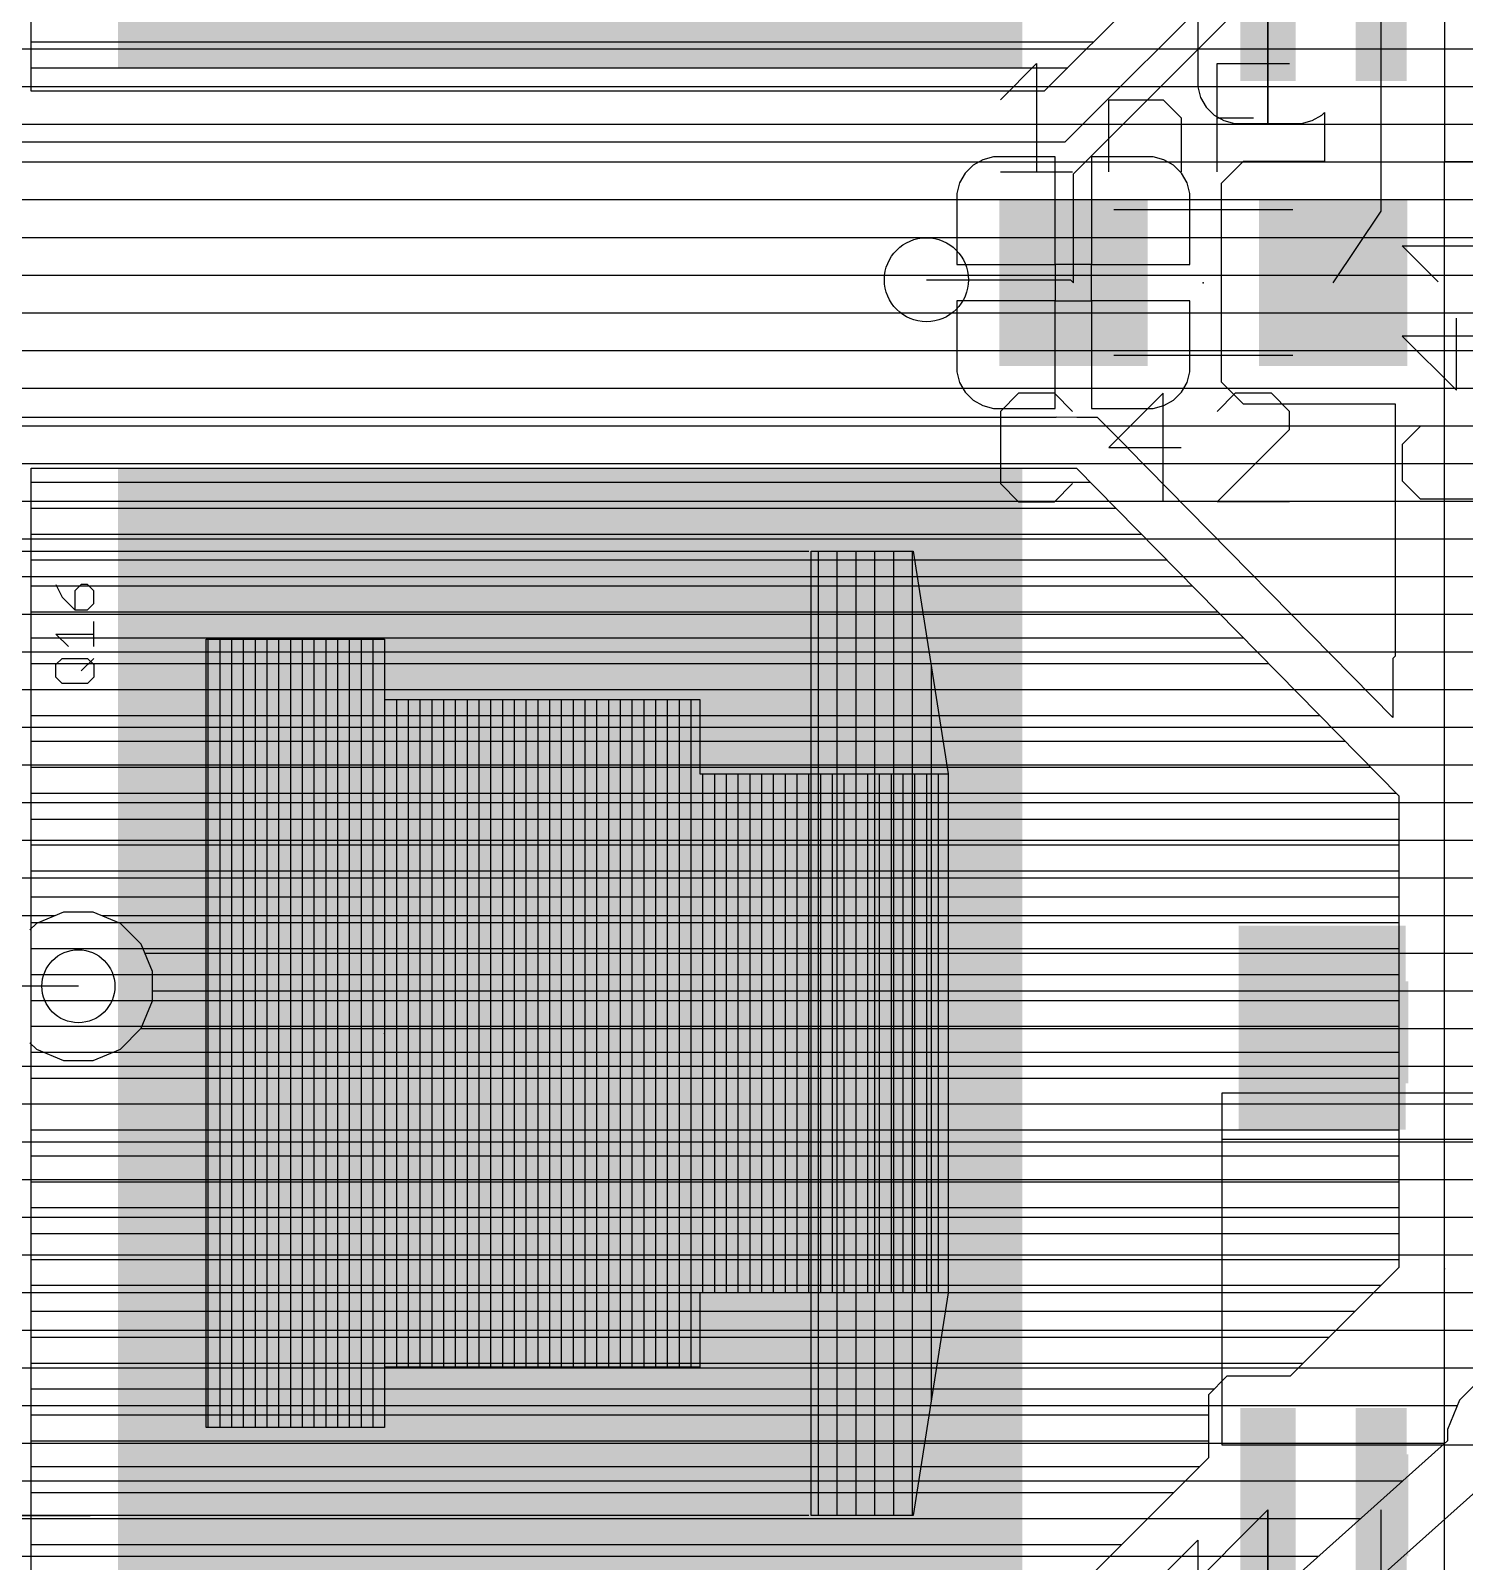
# Model space of a CAD drawing. Extents: x -0.64 to 6, y -0.15 to 7.8.
# Drawn here: x 1 to 1.608, y 3.326 to 3.976 of the extents above; entities that cross this region are included whole.
import ezdxf

# ---------------------------------------------------------------- set-up
doc = ezdxf.new("R2010")
doc.units = 0
for name, color, linetype in [('1', 22, 'CONTINUOUS'), ('16', 175, 'CONTINUOUS'), ('18', 82, 'CONTINUOUS'), ('21', 253, 'CONTINUOUS'), ('23', 7, 'CONTINUOUS'), ('25', 253, 'CONTINUOUS'), ('27', 253, 'CONTINUOUS'), ('51', 253, 'CONTINUOUS')]:
    doc.layers.add(name, color=color, linetype=linetype)

# ---------------------------------------------------------------- blocks, each defined once
blk = doc.blocks.new('RECT')
blk.add_solid([(-0.5, -0.5), (0.5, -0.5), (-0.5, 0.5), (0.5, 0.5)])
blk = doc.blocks.new('ROUNDV')
blk.add_circle((0, 0), 0.5)

msp = doc.modelspace()

# ---------------------------------------------------------------- linework, layer by layer
at = {"layer": '1'}
for p, q in [((1.6, 4.57), (1.6, 3.92)), ((1, 3.95), (1, 4.44)), ((1.499689, 4.019689), (1.43, 3.95)), ((1.442382, 3.91502), (1.525, 3.997638)), ((1.524999, 3.936331), (1.524999, 3.997636)), ((1.525, 3.997636), (1.525, 3.936331)), ((1.573, 3.899132), (1.573, 3.997638)), ((1.4515, 3.941094), (1.495189, 3.984784)), ((1.495189, 3.984784), (1.495189, 3.951961)), ((1, 3.971), (1.451, 3.971)), ((1.478405, 3.968), (1.495189, 3.968)), ((1.524999, 3.968), (1.525, 3.968)), ((1, 3.96), (1.44, 3.96)), ((1.462405, 3.952), (1.495189, 3.952)), ((1.524999, 3.952), (1.525, 3.952)), ((1.43, 3.95), (1, 3.95)), ((1.495189, 3.951961), (1.496416, 3.947383)), ((1.496416, 3.947383), (1.498785, 3.943278)), ((1.438906, 3.9285), (1.4515, 3.941094)), ((1.498785, 3.943278), (1.502137, 3.939927)), ((1.502137, 3.939927), (1.506241, 3.937557)), ((1.543759, 3.937557), (1.547863, 3.939927)), ((1.547863, 3.939927), (1.549, 3.941064)), ((1.549, 3.941064), (1.549, 3.920183)), ((1.446406, 3.936), (1.549, 3.936)), ((1.506241, 3.937557), (1.510819, 3.936331)), ((1.510819, 3.936331), (1.524999, 3.936331)), ((1.525, 3.936331), (1.539181, 3.936331)), ((1.539181, 3.936331), (1.543759, 3.937557)), ((0.991094, 3.9285), (1.438906, 3.9285)), ((0.890677, 3.92), (1.402282, 3.92)), ((1.403938, 3.920956), (1.399834, 3.918587)), ((1.408516, 3.922183), (1.403938, 3.920956)), ((1.434634, 3.922183), (1.408516, 3.922183)), ((1.434634, 3.876499), (1.434634, 3.922183)), ((1.434634, 3.92), (1.45013, 3.92)), ((1.476248, 3.922183), (1.45013, 3.922183)), ((1.45013, 3.922183), (1.45013, 3.876499)), ((1.480826, 3.920956), (1.476248, 3.922183)), ((1.48493, 3.918587), (1.480826, 3.920956)), ((1.482482, 3.92), (1.514312, 3.92)), ((1.514495, 3.920183), (1.505122, 3.91081)), ((1.549, 3.920183), (1.514495, 3.920183)), ((1.6, 3.27), (1.6, 3.92)), ((1.675, 3.92), (1.6, 3.92)), ((1.396482, 3.915235), (1.394112, 3.911131)), ((1.399834, 3.918587), (1.396482, 3.915235)), ((1.442382, 3.86875), (1.442382, 3.91502)), ((1.488281, 3.915235), (1.48493, 3.918587)), ((1.490651, 3.911131), (1.488281, 3.915235)), ((1.394112, 3.911131), (1.392886, 3.906553)), ((1.392886, 3.906553), (1.392886, 3.876498)), ((1.491878, 3.906553), (1.490651, 3.911131)), ((1.491878, 3.876498), (1.491878, 3.906553)), ((1.505122, 3.91081), (1.505122, 3.826689)), ((0.890677, 3.904), (1.392886, 3.904)), ((1.434634, 3.904), (1.45013, 3.904)), ((1.491878, 3.904), (1.505122, 3.904)), ((1.552618, 3.86875), (1.573, 3.899132)), ((0.883665, 3.888), (1.392886, 3.888)), ((1.434634, 3.888), (1.45013, 3.888)), ((1.491878, 3.888), (1.505122, 3.888)), ((1.392886, 3.876498), (1.434633, 3.876498)), ((1.434633, 3.876498), (1.434633, 3.861002)), ((1.45013, 3.876499), (1.434634, 3.876499)), ((1.450131, 3.861002), (1.450131, 3.876498)), ((1.450131, 3.876498), (1.491878, 3.876498)), ((0.861941, 3.872), (1.434633, 3.872)), ((1.38, 3.87), (1.441132, 3.87)), ((1.441132, 3.87), (1.442382, 3.86875)), ((1.450131, 3.872), (1.505122, 3.872)), ((1.434633, 3.861002), (1.392886, 3.861002)), ((1.392886, 3.861002), (1.392886, 3.830947)), ((1.434634, 3.815317), (1.434634, 3.861001)), ((1.434634, 3.861001), (1.45013, 3.861001)), ((1.45013, 3.861001), (1.45013, 3.815317)), ((1.491878, 3.861002), (1.450131, 3.861002)), ((1.491878, 3.830947), (1.491878, 3.861002)), ((0.882473, 3.856), (1.392886, 3.856)), ((1.434634, 3.856), (1.45013, 3.856)), ((1.491878, 3.856), (1.505122, 3.856)), ((0.902882, 3.84), (1.392886, 3.84)), ((1.434634, 3.84), (1.45013, 3.84)), ((1.491878, 3.84), (1.505122, 3.84)), ((1.392886, 3.830947), (1.394112, 3.826369)), ((1.490651, 3.826369), (1.491878, 3.830947)), ((0.9065, 3.824), (1.39548, 3.824)), ((1.394112, 3.826369), (1.396482, 3.822265)), ((1.396482, 3.822265), (1.399834, 3.818913)), ((1.434634, 3.824), (1.45013, 3.824)), ((1.48493, 3.818913), (1.488281, 3.822265)), ((1.488281, 3.822265), (1.490651, 3.826369)), ((1.489283, 3.824), (1.507812, 3.824)), ((1.505122, 3.826689), (1.514495, 3.817317)), ((1.399834, 3.818913), (1.403938, 3.816544)), ((1.403938, 3.816544), (1.408516, 3.815317)), ((1.476248, 3.815317), (1.480826, 3.816544)), ((1.480826, 3.816544), (1.48493, 3.818913)), ((1.514495, 3.817317), (1.579, 3.817317)), ((1.579, 3.817317), (1.579, 3.710113)), ((1.434951, 3.8115), (0.991094, 3.8115)), ((1.408516, 3.815317), (1.434634, 3.815317)), ((1.435027, 3.811575), (1.434951, 3.8115)), ((1.443838, 3.8115), (1.435027, 3.811575)), ((1.452656, 3.8115), (1.443838, 3.8115)), ((1.45013, 3.815317), (1.476248, 3.815317)), ((1.452731, 3.811424), (1.452656, 3.8115)), ((1.452837, 3.811424), (1.452731, 3.811424)), ((1.45902, 3.805135), (1.452837, 3.811424)), ((1.456203, 3.808), (1.579, 3.808)), ((1.46525, 3.798906), (1.45902, 3.805135)), ((1.46525, 3.798799), (1.46525, 3.798906)), ((1.578, 3.684121), (1.46525, 3.798799)), ((1, 3.3), (1, 3.79)), ((1, 3.79), (1.44375, 3.79)), ((1.44375, 3.79), (1.5805, 3.650912)), ((1.471935, 3.792), (1.579, 3.792)), ((1, 3.784), (1.449649, 3.784)), ((1, 3.773), (1.460464, 3.773)), ((1.487666, 3.776), (1.579, 3.776)), ((1, 3.762), (1.471279, 3.762)), ((1.503397, 3.76), (1.579, 3.76)), ((1, 3.751), (1.482094, 3.751)), ((1.519128, 3.744), (1.579, 3.744)), ((1, 3.74), (1.49291, 3.74)), ((1, 3.729), (1.503725, 3.729)), ((1.534859, 3.728), (1.579, 3.728)), ((1, 3.718), (1.51454, 3.718)), ((1.55059, 3.712), (1.579, 3.712)), ((1, 3.707), (1.525355, 3.707)), ((1.579, 3.710113), (1.578, 3.709113)), ((1.578, 3.709113), (1.578, 3.684121)), ((1, 3.696), (1.53617, 3.696)), ((1.566321, 3.696), (1.578, 3.696)), ((1, 3.685), (1.546985, 3.685)), ((1, 3.674), (1.5578, 3.674)), ((1, 3.663), (1.568615, 3.663)), ((1, 3.652), (1.57943, 3.652)), ((1.5805, 3.650912), (1.5805, 3.4505)), ((1, 3.641), (1.5805, 3.641)), ((1, 3.63), (1.5805, 3.63)), ((1, 3.619), (1.5805, 3.619)), ((1, 3.608), (1.5805, 3.608)), ((1, 3.597), (1.5805, 3.597)), ((1, 3.586), (1.5805, 3.586)), ((1, 3.575), (1.5805, 3.575)), ((1, 3.564), (1.5805, 3.564)), ((1, 3.553), (1.5805, 3.553)), ((1, 3.542), (1.5805, 3.542)), ((1, 3.531), (1.5805, 3.531)), ((1, 3.52), (1.5805, 3.52)), ((1, 3.509), (1.5805, 3.509)), ((1, 3.498), (1.5805, 3.498)), ((1, 3.487), (1.5805, 3.487)), ((1, 3.476), (1.5805, 3.476)), ((1, 3.465), (1.5805, 3.465)), ((1, 3.454), (1.5805, 3.454)), ((1.5805, 3.4505), (1.534445, 3.404445)), ((1, 3.443), (1.573, 3.443)), ((1, 3.432), (1.562, 3.432)), ((1, 3.421), (1.551, 3.421)), ((1, 3.41), (1.54, 3.41)), ((1.507597, 3.404445), (1.499689, 3.396537)), ((1.534445, 3.404445), (1.507597, 3.404445)), ((1, 3.399), (1.502152, 3.399)), ((1.499689, 3.396537), (1.499689, 3.369689)), ((1, 3.388), (1.499689, 3.388)), ((1, 3.377), (1.499689, 3.377)), ((1.499689, 3.369689), (1.43, 3.3)), ((1, 3.366), (1.496, 3.366)), ((1, 3.355), (1.485, 3.355)), ((1.442382, 3.26502), (1.525, 3.347638)), ((1.524999, 3.286331), (1.524999, 3.347636)), ((1.524999, 3.347636), (1.525, 3.347636)), ((1.525, 3.347636), (1.525, 3.286331)), ((1.573, 3.255382), (1.573, 3.347638)), ((1, 3.344), (1.474, 3.344)), ((1.524999, 3.344), (1.525, 3.344)), ((1.4515, 3.291094), (1.495189, 3.334784)), ((1.495189, 3.334784), (1.495189, 3.301961)), ((1, 3.333), (1.463, 3.333)), ((1.488405, 3.328), (1.495189, 3.328)), ((1.524999, 3.328), (1.525, 3.328))]:
    msp.add_line(p, q, dxfattribs=at)
at = {"layer": '16'}
for p, q in [((0.547049, 3.968), (3.266, 3.968)), ((0.523599, 3.952), (3.266, 3.952)), ((0.044, 3.936), (3.266, 3.936)), ((0.044, 3.92), (3.266, 3.92)), ((0.901108, 3.904), (3.266, 3.904)), ((0.902811, 3.888), (3.266, 3.888)), ((0.902811, 3.872), (3.266, 3.872)), ((0.902811, 3.856), (2.017388, 3.856)), ((0.902882, 3.84), (2.011795, 3.84)), ((0.9065, 3.824), (2.011795, 3.824)), ((0.902811, 3.808), (2.011795, 3.808)), ((0.742707, 3.792), (2.011795, 3.792)), ((0.703433, 3.776), (3.266, 3.776)), ((0.697267, 3.76), (3.266, 3.76)), ((0.478, 3.744), (3.266, 3.744)), ((0.701433, 3.728), (3.266, 3.728)), ((0.701433, 3.712), (3.266, 3.712)), ((0.902811, 3.696), (3.266, 3.696)), ((0.902811, 3.68), (3.266, 3.68)), ((0.903296, 3.664), (3.266, 3.664)), ((0.9065, 3.648), (3.266, 3.648)), ((0.902811, 3.632), (3.266, 3.632)), ((0.902811, 3.616), (3.266, 3.616)), ((1.013734, 3.6015), (1.002157, 3.596704)), ((1.026266, 3.6015), (1.013734, 3.6015)), ((1.037843, 3.596704), (1.026266, 3.6015)), ((0.902811, 3.6), (1.010113, 3.6)), ((1.002157, 3.596704), (0.999452, 3.594)), ((1.029887, 3.6), (3.266, 3.6)), ((1.046704, 3.587843), (1.037843, 3.596704)), ((1.0515, 3.576266), (1.046704, 3.587843)), ((1.048296, 3.584), (3.266, 3.584)), ((1.0515, 3.563734), (1.0515, 3.576266)), ((1.02, 3.57), (0.82, 3.57)), ((1.046704, 3.552157), (1.0515, 3.563734)), ((1.0515, 3.568), (3.266, 3.568)), ((1.037843, 3.543296), (1.046704, 3.552157)), ((1.046548, 3.552), (3.2539, 3.552)), ((0.999452, 3.546), (1.002157, 3.543296)), ((1.002157, 3.543296), (1.013734, 3.5385)), ((1.026266, 3.5385), (1.037843, 3.543296)), ((0.527063, 3.536), (3.253508, 3.536)), ((1.013734, 3.5385), (1.026266, 3.5385)), ((0.549049, 3.52), (3.253508, 3.52)), ((0.564108, 3.504), (2.515388, 3.504)), ((0.573346, 3.488), (2.511795, 3.488)), ((0.580178, 3.472), (2.511795, 3.472)), ((0.584465, 3.456), (2.511795, 3.456)), ((0.586, 3.44), (2.511795, 3.44)), ((0.586, 3.424), (3.253508, 3.424)), ((0.582857, 3.408), (1.626234, 3.408)), ((1.61583, 3.40369), (1.60631, 3.39417)), ((1.60631, 3.39417), (1.601157, 3.381732)), ((0.57857, 3.392), (1.605411, 3.392)), ((1.601157, 3.381732), (1.601157, 3.376924)), ((0.569882, 3.376), (1.600125, 3.376)), ((1.601157, 3.376924), (1.53083, 3.314)), ((1.54, 3.29), (1.635, 3.375)), ((0.559049, 3.36), (1.582242, 3.36)), ((0.543049, 3.344), (1.56436, 3.344)), ((0.516671, 3.328), (1.546478, 3.328))]:
    msp.add_line(p, q, dxfattribs=at)
at = {"layer": '21'}
for p, q in [((0.969882, 3.754724), (1.025, 3.754724)), ((0.969882, 3.345276), (1.025, 3.345276))]:
    msp.add_line(p, q, dxfattribs=at)
at = {"layer": '23'}
for p in [(1.4975, 3.86875), (1.15, 3.55), (1.6, 3.45)]:
    msp.add_point(p, dxfattribs=at)
at = {"layer": '25'}
for p, q in [((1.597307, 3.869078), (1.581961, 3.884425)), ((1.581961, 3.884425), (1.628, 3.884425)), ((1.60498, 3.823039), (1.60498, 3.853732)), ((1.628, 3.846059), (1.581961, 3.846059)), ((1.581961, 3.846059), (1.60498, 3.823039)), ((1.419055, 3.821789), (1.411382, 3.814116)), ((1.434402, 3.821789), (1.419055, 3.821789)), ((1.442075, 3.814116), (1.434402, 3.821789)), ((1.480441, 3.821789), (1.457421, 3.79877)), ((1.480441, 3.77575), (1.480441, 3.821789)), ((1.511134, 3.821789), (1.503461, 3.814116)), ((1.52648, 3.821789), (1.511134, 3.821789)), ((1.534153, 3.814116), (1.52648, 3.821789)), ((1.411382, 3.814116), (1.411382, 3.783423)), ((1.534153, 3.806443), (1.534153, 3.814116)), ((1.503461, 3.77575), (1.534153, 3.806443)), ((1.589634, 3.807693), (1.581961, 3.80002)), ((1.457421, 3.79877), (1.488114, 3.79877)), ((1.581961, 3.80002), (1.581961, 3.784673)), ((1.411382, 3.783423), (1.419055, 3.77575)), ((1.434402, 3.77575), (1.442075, 3.783423)), ((1.581961, 3.784673), (1.589634, 3.777)), ((1.589634, 3.777), (1.620327, 3.777)), ((1.419055, 3.77575), (1.434402, 3.77575)), ((1.534153, 3.77575), (1.503461, 3.77575)), ((1.010486, 3.740522), (1.013155, 3.735184)), ((1.021162, 3.740522), (1.018493, 3.737853)), ((1.018493, 3.737853), (1.018493, 3.729847)), ((1.023831, 3.740522), (1.021162, 3.740522)), ((1.0265, 3.737853), (1.023831, 3.740522)), ((1.0265, 3.732516), (1.0265, 3.737853)), ((1.013155, 3.735184), (1.018493, 3.729847)), ((1.023831, 3.729847), (1.0265, 3.732516)), ((1.018493, 3.729847), (1.023831, 3.729847)), ((1.0265, 3.714193), (1.0265, 3.724869)), ((1.015824, 3.714193), (1.010486, 3.719531)), ((1.010486, 3.719531), (1.0265, 3.719531)), ((1.010486, 3.706547), (1.013155, 3.709216)), ((1.010486, 3.701209), (1.010486, 3.706547)), ((1.013155, 3.709216), (1.023831, 3.709216)), ((1.021162, 3.703878), (1.0265, 3.709216)), ((1.023831, 3.709216), (1.0265, 3.706547)), ((1.0265, 3.706547), (1.0265, 3.701209)), ((1.013155, 3.69854), (1.010486, 3.701209)), ((1.023831, 3.69854), (1.013155, 3.69854)), ((1.0265, 3.701209), (1.023831, 3.69854))]:
    msp.add_line(p, q, dxfattribs=at)
at = {"layer": '27'}
for p, q in [((1.411382, 3.946443), (1.426728, 3.961789)), ((1.426728, 3.961789), (1.426728, 3.91575)), ((1.503461, 3.91575), (1.503461, 3.961789)), ((1.503461, 3.961789), (1.534153, 3.961789)), ((1.457421, 3.91575), (1.457421, 3.946443)), ((1.457421, 3.946443), (1.480441, 3.946443)), ((1.480441, 3.946443), (1.488114, 3.93877)), ((1.488114, 3.93877), (1.488114, 3.91575)), ((1.503461, 3.93877), (1.518807, 3.93877)), ((1.411382, 3.91575), (1.442075, 3.91575))]:
    msp.add_line(p, q, dxfattribs=at)
at = {"layer": '51'}
for p, q in [((1.535492, 3.899734), (1.459508, 3.899734)), ((1.535492, 3.837766), (1.459508, 3.837766)), ((0.969882, 3.754724), (1.330118, 3.754724)), ((1.331102, 3.754724), (1.374409, 3.754724)), ((1.331102, 3.345276), (1.331102, 3.754724)), ((1.334, 3.754724), (1.334, 3.345276)), ((1.342, 3.754724), (1.342, 3.345276)), ((1.35, 3.754724), (1.35, 3.345276)), ((1.358, 3.754724), (1.358, 3.345276)), ((1.366, 3.754724), (1.366, 3.345276)), ((1.374, 3.754724), (1.374, 3.345276)), ((1.374409, 3.754724), (1.389173, 3.660236)), ((1.074213, 3.717323), (1.15, 3.717323)), ((1.074213, 3.382677), (1.074213, 3.717323)), ((1.075, 3.717323), (1.075, 3.382677)), ((1.08, 3.717323), (1.08, 3.382677)), ((1.085, 3.717323), (1.085, 3.382677)), ((1.09, 3.717323), (1.09, 3.382677)), ((1.095, 3.717323), (1.095, 3.382677)), ((1.1, 3.717323), (1.1, 3.382677)), ((1.105, 3.717323), (1.105, 3.382677)), ((1.11, 3.717323), (1.11, 3.382677)), ((1.115, 3.717323), (1.115, 3.382677)), ((1.12, 3.717323), (1.12, 3.382677)), ((1.125, 3.717323), (1.125, 3.382677)), ((1.13, 3.717323), (1.13, 3.382677)), ((1.135, 3.717323), (1.135, 3.382677)), ((1.14, 3.717323), (1.14, 3.382677)), ((1.145, 3.717323), (1.145, 3.382677)), ((1.15, 3.717323), (1.15, 3.691732)), ((1.382, 3.706145), (1.382, 3.393855)), ((1.15, 3.691732), (1.283858, 3.691732)), ((1.15, 3.691732), (1.15, 3.408268)), ((1.155, 3.691732), (1.155, 3.408268)), ((1.16, 3.691732), (1.16, 3.408268)), ((1.165, 3.691732), (1.165, 3.408268)), ((1.17, 3.691732), (1.17, 3.408268)), ((1.175, 3.691732), (1.175, 3.408268)), ((1.18, 3.691732), (1.18, 3.408268)), ((1.185, 3.691732), (1.185, 3.408268)), ((1.19, 3.691732), (1.19, 3.408268)), ((1.195, 3.691732), (1.195, 3.408268)), ((1.2, 3.691732), (1.2, 3.408268)), ((1.205, 3.691732), (1.205, 3.408268)), ((1.21, 3.691732), (1.21, 3.408268)), ((1.215, 3.691732), (1.215, 3.408268)), ((1.22, 3.691732), (1.22, 3.408268)), ((1.225, 3.691732), (1.225, 3.408268)), ((1.23, 3.691732), (1.23, 3.408268)), ((1.235, 3.691732), (1.235, 3.408268)), ((1.24, 3.691732), (1.24, 3.408268)), ((1.245, 3.691732), (1.245, 3.408268)), ((1.25, 3.691732), (1.25, 3.408268)), ((1.255, 3.691732), (1.255, 3.408268)), ((1.26, 3.691732), (1.26, 3.408268)), ((1.265, 3.691732), (1.265, 3.408268)), ((1.27, 3.691732), (1.27, 3.408268)), ((1.275, 3.691732), (1.275, 3.408268)), ((1.28, 3.691732), (1.28, 3.408268)), ((1.283858, 3.691732), (1.283858, 3.660236)), ((1.283858, 3.660236), (1.389173, 3.660236)), ((1.285, 3.660236), (1.285, 3.439764)), ((1.29, 3.660236), (1.29, 3.439764)), ((1.295, 3.660236), (1.295, 3.439764)), ((1.3, 3.660236), (1.3, 3.439764)), ((1.305, 3.660236), (1.305, 3.439764)), ((1.31, 3.660236), (1.31, 3.439764)), ((1.315, 3.660236), (1.315, 3.439764)), ((1.32, 3.660236), (1.32, 3.439764)), ((1.325, 3.660236), (1.325, 3.439764)), ((1.33, 3.660236), (1.33, 3.439764)), ((1.335, 3.660236), (1.335, 3.439764)), ((1.34, 3.660236), (1.34, 3.439764)), ((1.345, 3.660236), (1.345, 3.439764)), ((1.35, 3.660236), (1.35, 3.439764)), ((1.355, 3.660236), (1.355, 3.439764)), ((1.36, 3.660236), (1.36, 3.439764)), ((1.365, 3.660236), (1.365, 3.439764)), ((1.37, 3.660236), (1.37, 3.439764)), ((1.375, 3.660236), (1.375, 3.439764)), ((1.38, 3.660236), (1.38, 3.439764)), ((1.385, 3.660236), (1.385, 3.439764)), ((1.389173, 3.660236), (1.389173, 3.439764)), ((1.389173, 3.660236), (1.389173, 3.439764)), ((1.505512, 3.505118), (1.505512, 3.524803)), ((1.505512, 3.524803), (1.694488, 3.524803)), ((1.505512, 3.375197), (1.505512, 3.505118)), ((1.505512, 3.505118), (1.694488, 3.505118)), ((1.389173, 3.439764), (1.283858, 3.439764)), ((1.283858, 3.439764), (1.283858, 3.408268)), ((1.389173, 3.439764), (1.374409, 3.345276)), ((1.283858, 3.408268), (1.15, 3.408268)), ((1.15, 3.408268), (1.15, 3.382677)), ((1.15, 3.382677), (1.074213, 3.382677)), ((1.694488, 3.375197), (1.505512, 3.375197)), ((1.330118, 3.345276), (0.969882, 3.345276)), ((1.374409, 3.345276), (1.331102, 3.345276))]:
    msp.add_line(p, q, dxfattribs=at)

# ---------------------------------------------------------------- block references
at = {"layer": '1'}
for p, xscale, yscale, rotation in [((1.22874, 4.2), 0.480315, 0.383858, 270), ((1.525, 3.997638), 0.023622, 0.086614, 180), ((1.573, 3.997638), 0.021654, 0.086614, 180), ((1.442382, 3.86875), 0.062992, 0.070866, 180), ((1.552618, 3.86875), 0.062992, 0.070866, 180), ((1.22874, 3.55), 0.480315, 0.383858, 270), ((1.548, 3.552362), 0.070866, 0.086614, 180), ((1.525, 3.347638), 0.023622, 0.086614, 180), ((1.573, 3.347638), 0.021654, 0.086614, 180)]:
    msp.add_blockref('RECT', p, dxfattribs=dict(at, xscale=xscale, yscale=yscale, rotation=rotation))
at = {"layer": '18'}
for p, xscale, yscale in [((1.38, 3.87), 0.035685, 0.035685), ((1.38, 3.87), 0.035685, 0.035685), ((1.02, 3.57), 0.031, 0.031), ((1.02, 3.57), 0.031, 0.031)]:
    msp.add_blockref('ROUNDV', p, dxfattribs=dict(at, xscale=xscale, yscale=yscale))
at = {"layer": '51', "rotation": 180}
for p, xscale, yscale in [((1.445266, 3.868715), 0.029531, 0.066929), ((1.549734, 3.868785), 0.029531, 0.066929), ((1.525, 3.550394), 0.019291, 0.043307), ((1.575, 3.550394), 0.019291, 0.043307), ((1.525, 3.349606), 0.019291, 0.043307), ((1.575, 3.349606), 0.019291, 0.043307)]:
    msp.add_blockref('RECT', p, dxfattribs=dict(at, xscale=xscale, yscale=yscale))

doc.saveas('drawing.dxf')
